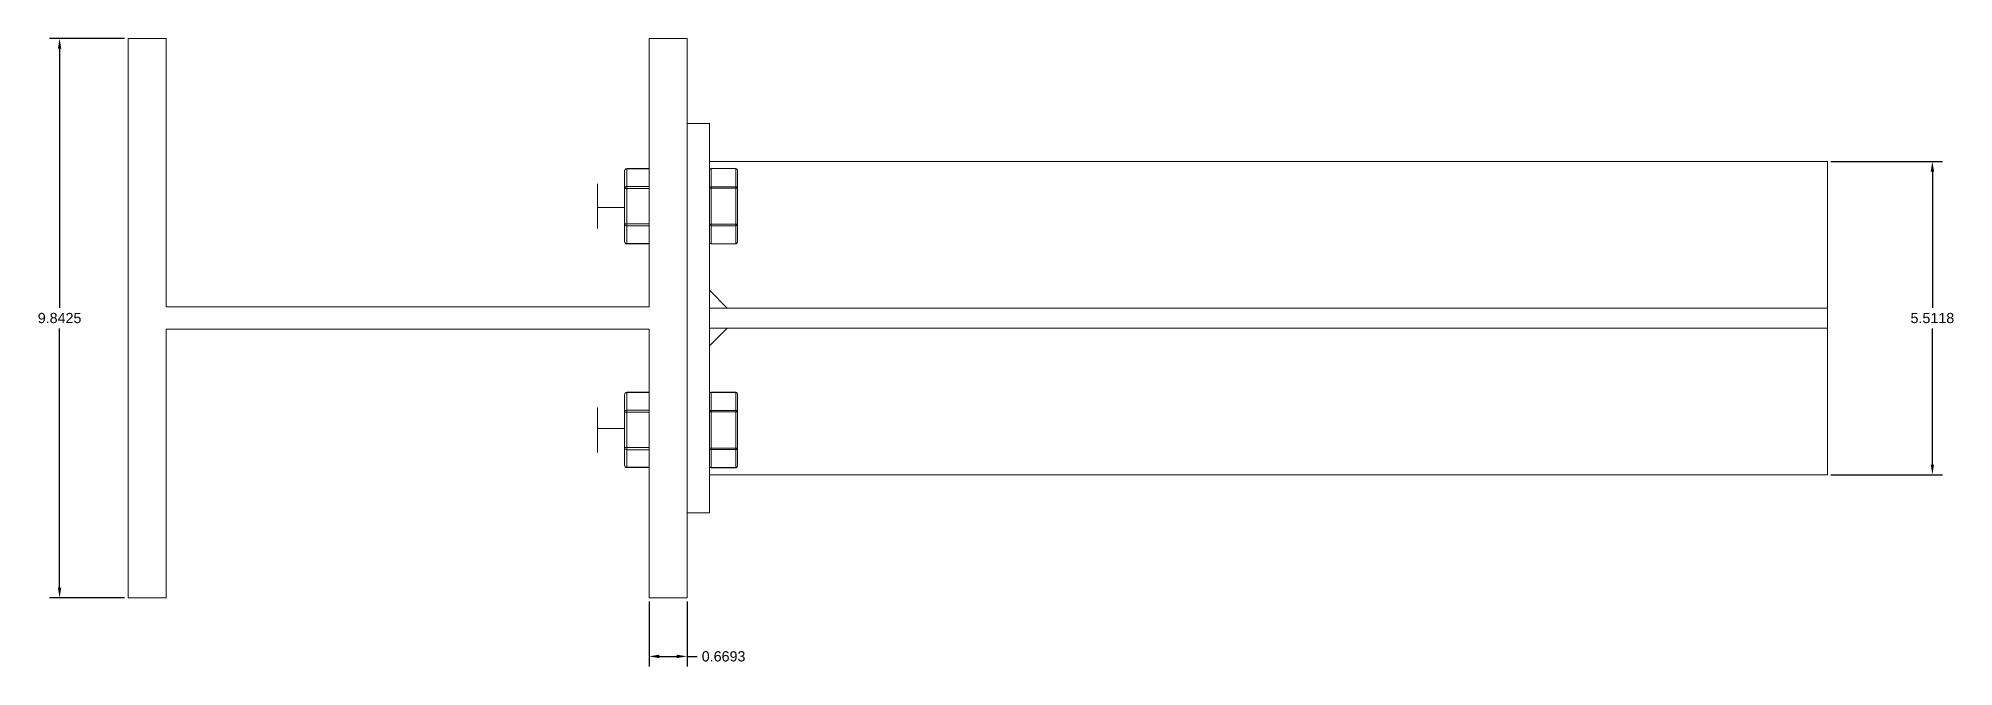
# Model space of a CAD drawing. Header units: inches. Extents: x 26.4 to 60.1, y -6.1 to 4.9.
import ezdxf

# ---------------------------------------------------------------- set-up
doc = ezdxf.new("R2010")
doc.units = ezdxf.units.IN
doc.header["$MEASUREMENT"] = 0
doc.styles.get("Standard").update_dxf_attribs({"font": 'arial.ttf'})
doc.dimstyles.get("Standard").update_dxf_attribs({"dimtxt": 0.18, "dimasz": 0.18, "dimexe": 0.18, "dimexo": 0.0625, "dimgap": 0.09, "dimtad": 0, "dimtih": 1, "dimtoh": 1, "dimdec": 4, "dimzin": 0, "dimdsep": 46, "dimtxsty": 'Standard', "dimcen": 0.09, "dimadec": 0, "dimazin": 0, "dimtfac": 1, "dimtdec": 4, "dimtofl": 0, "dimtmove": 0, "dimatfit": 3, "dimfxl": 1, "dimtolj": 1, "dimtzin": 0, "dimarcsym": 0})

# ---------------------------------------------------------------- blocks, each defined once
blk = doc.blocks.new('*D9')
at = {"color": 0, "lineweight": -2, "transparency": 16777216}
for p, q in [((57.922, 2.781), (59.888, 2.781)), ((59.708, 2.601), (59.708, 0.207)), ((59.708, -2.551), (59.708, -0.157)), ((57.922, -2.731), (59.888, -2.731))]:
    blk.add_line(p, q, dxfattribs=at)
at = {"color": 0, "transparency": 16777216}
for points in [[(59.678, 2.601), (59.738, 2.601), (59.708, 2.781)], [(59.678, -2.551), (59.738, -2.551), (59.708, -2.731)]]:
    blk.add_solid(points, dxfattribs=at)
at = {"layer": 'Defpoints', "color": 0, "transparency": 16777216}
for p in [(57.859, 2.781), (57.859, -2.731), (59.708, -2.731)]:
    blk.add_point(p, dxfattribs=at)
at = {"color": 0, "transparency": 16777216, "insert": (59.708, 0.025), "char_height": 0.18, "attachment_point": 5}
blk.add_mtext('\\A1;5.5118', dxfattribs=at)
blk = doc.blocks.new('*D10')
at = {"color": 0, "lineweight": -2, "transparency": 16777216}
for p, q in [((37.111, -4.959), (37.111, -6.107)), ((37.78, -4.959), (37.78, -6.107)), ((37.291, -5.927), (37.6, -5.927)), ((37.78, -5.927), (37.96, -5.927))]:
    blk.add_line(p, q, dxfattribs=at)
at = {"color": 0, "transparency": 16777216}
for points in [[(37.291, -5.897), (37.291, -5.957), (37.111, -5.927)], [(37.6, -5.897), (37.6, -5.957), (37.78, -5.927)]]:
    blk.add_solid(points, dxfattribs=at)
at = {"layer": 'Defpoints', "color": 0, "transparency": 16777216}
for p in [(37.111, -4.896), (37.78, -4.896), (37.78, -5.927)]:
    blk.add_point(p, dxfattribs=at)
at = {"color": 0, "transparency": 16777216, "insert": (38.424, -5.927), "char_height": 0.18, "attachment_point": 5}
blk.add_mtext('\\A1;0.6693', dxfattribs=at)
blk = doc.blocks.new('*D11')
at = {"color": 0, "lineweight": -2, "transparency": 16777216}
for p, q in [((27.875, 4.946), (26.552, 4.946)), ((26.732, 4.766), (26.732, 0.207)), ((26.732, -4.716), (26.732, -0.157)), ((27.875, -4.896), (26.552, -4.896))]:
    blk.add_line(p, q, dxfattribs=at)
at = {"color": 0, "transparency": 16777216}
for points in [[(26.702, 4.766), (26.762, 4.766), (26.732, 4.946)], [(26.702, -4.716), (26.762, -4.716), (26.732, -4.896)]]:
    blk.add_solid(points, dxfattribs=at)
at = {"layer": 'Defpoints', "color": 0, "transparency": 16777216}
for p in [(27.938, 4.946), (26.732, -4.896), (27.938, -4.896)]:
    blk.add_point(p, dxfattribs=at)
at = {"color": 0, "transparency": 16777216, "insert": (26.732, 0.025), "char_height": 0.18, "attachment_point": 5}
blk.add_mtext('\\A1;9.8425', dxfattribs=at)

msp = doc.modelspace()

# ---------------------------------------------------------------- linework, layer by layer
at = {"color": 0, "linetype": 'Continuous', "lineweight": 0}
for p, q in [((27.93779, 4.94639), (28.60708, 4.94639)), ((27.93779, -4.89613), (27.93779, 4.94639)), ((28.60708, 4.94639), (27.93779, 4.94639)), ((27.93779, 4.94639), (27.93779, -4.89613)), ((28.60708, 4.94639), (28.60708, 0.22198)), ((28.60708, 0.22198), (28.60708, 4.94639)), ((37.11101, 4.94639), (37.11101, 0.22198)), ((37.11101, 4.94639), (37.78031, 4.94639)), ((37.11101, 0.22198), (37.11101, 4.94639)), ((37.78031, 4.94639), (37.11101, 4.94639)), ((37.78031, 4.94639), (37.78031, -4.89613)), ((37.78031, -4.89613), (37.78031, 4.94639)), ((38.17401, 3.45032), (37.78031, 3.45032)), ((37.78031, 3.45032), (38.17401, 3.45032)), ((38.17794, 3.45032), (38.17401, 3.45032)), ((38.17401, 3.45032), (38.17794, 3.45032)), ((38.17401, 2.78103), (38.17401, 3.45032)), ((38.17401, 3.45032), (38.17401, 2.78103)), ((38.17401, -2.73078), (38.17401, 2.78103)), ((57.85905, 2.78103), (38.17401, 2.78103)), ((38.17401, -2.73078), (38.17401, 2.78103)), ((38.17401, 2.78103), (57.85905, 2.78103)), ((57.85905, 2.78103), (57.85905, -2.73078)), ((57.85905, -2.73078), (57.85905, 2.78103)), ((36.2055, 2.38733), (36.2055, 2.18343)), ((36.2055, 2.38733), (36.2055, 1.99363)), ((36.2055, 1.99363), (36.2055, 2.38733)), ((36.2055, 1.59993), (36.2055, 2.38733)), ((36.67991, 2.30428), (36.67991, 2.61492)), ((36.67991, 2.61492), (36.67991, 2.30428)), ((36.72148, 2.65092), (36.72148, 2.65649)), ((36.72148, 2.65649), (36.72148, 2.65092)), ((37.11101, 2.65649), (36.72148, 2.65649)), ((36.72148, 2.65092), (37.11101, 2.65092)), ((36.72148, 2.34028), (36.72148, 2.65092)), ((36.72148, 2.65092), (37.11101, 2.65092)), ((36.72148, 2.34028), (36.72148, 2.65092)), ((38.20295, 2.65456), (38.20295, 2.65844)), ((38.20295, 2.65844), (38.20295, 2.65456)), ((38.63718, 2.65844), (38.20295, 2.65844)), ((38.20295, 2.33663), (38.20295, 2.65456)), ((38.20295, 2.65456), (38.20295, 2.33663)), ((38.63718, 2.65456), (38.20295, 2.65456)), ((38.20295, 2.65456), (38.63718, 2.65456)), ((38.63718, 2.65456), (38.63718, 2.65844)), ((38.63718, 2.65844), (38.63718, 2.65456)), ((38.63718, 2.33663), (38.63718, 2.65456)), ((38.63718, 2.65456), (38.63718, 2.33663)), ((38.66613, 2.31156), (38.66613, 2.62949)), ((38.66613, 2.62949), (38.66613, 2.31156)), ((36.2055, 1.59993), (36.2055, 2.18343)), ((36.2055, 2.18343), (36.2055, 1.59993)), ((36.2055, 2.18343), (36.2055, 1.98248)), ((36.2055, 2.18343), (36.2055, 1.98248)), ((36.67991, 1.68298), (36.67991, 2.30428)), ((36.67991, 2.30428), (36.72148, 2.30428)), ((36.67991, 2.30428), (36.67991, 1.68298)), ((36.72148, 2.30428), (36.67991, 2.30428)), ((36.72148, 2.32457), (36.72148, 2.34028)), ((37.11101, 2.34028), (36.72148, 2.34028)), ((36.72148, 2.34028), (36.72148, 2.30428)), ((37.11101, 2.34028), (36.72148, 2.34028)), ((36.72148, 2.30428), (36.72148, 2.32457)), ((36.72148, 1.68298), (36.72148, 2.30428)), ((36.72148, 2.30428), (37.11101, 2.30428)), ((36.72148, 2.30428), (37.11101, 2.30428)), ((36.72148, 1.68298), (36.72148, 2.30428)), ((38.20295, 2.31156), (38.17401, 2.31156)), ((38.17401, 2.31156), (38.20295, 2.31156)), ((38.20295, 2.33663), (38.63718, 2.33663)), ((38.20295, 2.31156), (38.20295, 2.33663)), ((38.20295, 2.33663), (38.20295, 2.31156)), ((38.63718, 2.33663), (38.20295, 2.33663)), ((38.20295, 1.6757), (38.20295, 2.31156)), ((38.20295, 2.31156), (38.20295, 1.6757)), ((38.63718, 2.31156), (38.20295, 2.31156)), ((38.20295, 2.31156), (38.63718, 2.31156)), ((38.63718, 2.31156), (38.63718, 2.33663)), ((38.63718, 2.33663), (38.63718, 2.32224)), ((38.63718, 2.32224), (38.63718, 2.31156)), ((38.63718, 1.6757), (38.63718, 2.31156)), ((38.63718, 2.31156), (38.63718, 1.6757)), ((38.66613, 2.31156), (38.63718, 2.31156)), ((38.63718, 2.31156), (38.66613, 2.31156)), ((38.66613, 1.6757), (38.66613, 2.31156)), ((38.66613, 2.31156), (38.66613, 1.6757)), ((36.2055, 1.59993), (36.2055, 1.98248)), ((36.67991, 1.97012), (36.2055, 1.97012)), ((36.2055, 1.97012), (36.67991, 1.97012)), ((36.67991, 1.68298), (36.67991, 1.37234)), ((36.67991, 1.37234), (36.67991, 1.68298)), ((36.67991, 1.68298), (36.72148, 1.68298)), ((36.72148, 1.68298), (36.67991, 1.68298)), ((37.11101, 1.68298), (36.72148, 1.68298)), ((36.72148, 1.66666), (36.72148, 1.68298)), ((36.72148, 1.68298), (36.72148, 1.64698)), ((37.11101, 1.68298), (36.72148, 1.68298)), ((36.72148, 1.64698), (36.72148, 1.66666)), ((36.72148, 1.33634), (36.72148, 1.64698)), ((36.72148, 1.64698), (37.11101, 1.64698)), ((36.72148, 1.33634), (36.72148, 1.64698)), ((36.72148, 1.64698), (37.11101, 1.64698)), ((38.17401, 1.6757), (38.20295, 1.6757)), ((38.20295, 1.6757), (38.17401, 1.6757)), ((38.20295, 1.6757), (38.63718, 1.6757)), ((38.20295, 1.65063), (38.20295, 1.6757)), ((38.20295, 1.6757), (38.20295, 1.65063)), ((38.63718, 1.6757), (38.20295, 1.6757)), ((38.20295, 1.3327), (38.20295, 1.65063)), ((38.20295, 1.65063), (38.20295, 1.3327)), ((38.63718, 1.65063), (38.20295, 1.65063)), ((38.20295, 1.65063), (38.63718, 1.65063)), ((38.63718, 1.6757), (38.66613, 1.6757)), ((38.63718, 1.65063), (38.63718, 1.6757)), ((38.63718, 1.6757), (38.63718, 1.65552)), ((38.66613, 1.6757), (38.63718, 1.6757)), ((38.63718, 1.65552), (38.63718, 1.65063)), ((38.63718, 1.3327), (38.63718, 1.65063)), ((38.63718, 1.65063), (38.63718, 1.3327)), ((38.66613, 1.35777), (38.66613, 1.6757)), ((38.66613, 1.6757), (38.66613, 1.35777)), ((36.72148, 1.33153), (36.72148, 1.33634)), ((37.11101, 1.33634), (36.72148, 1.33634)), ((36.72148, 1.33634), (36.72148, 1.33077)), ((37.11101, 1.33634), (36.72148, 1.33634)), ((36.72148, 1.33077), (36.72148, 1.33153)), ((37.11101, 1.33077), (36.72148, 1.33077)), ((38.20295, 1.3327), (38.63718, 1.3327)), ((38.20295, 1.32882), (38.20295, 1.3327)), ((38.20295, 1.3327), (38.20295, 1.32882)), ((38.63718, 1.3327), (38.20295, 1.3327)), ((38.63718, 1.32882), (38.20295, 1.32882)), ((38.63718, 1.32882), (38.63718, 1.3327)), ((38.63718, 1.3327), (38.63718, 1.32882)), ((38.48897, 0.20032), (38.17401, 0.51528)), ((38.48897, 0.20032), (38.17401, 0.51528)), ((28.60708, 0.22198), (37.11101, 0.22198)), ((37.11101, 0.22198), (28.60708, 0.22198)), ((38.17401, 0.20032), (57.85905, 0.20032)), ((57.85905, 0.20032), (38.17401, 0.20032)), ((28.60708, -4.89613), (28.60708, -0.17172)), ((28.60708, -0.17172), (28.60708, -4.89613)), ((37.11101, -0.17172), (28.60708, -0.17172)), ((28.60708, -0.17172), (37.11101, -0.17172)), ((37.11101, -4.89613), (37.11101, -0.17172)), ((37.11101, -0.17172), (37.11101, -4.89613)), ((38.17401, -0.46503), (38.48897, -0.15007)), ((38.17401, -0.46503), (38.48897, -0.15007)), ((57.85905, -0.15007), (38.17401, -0.15007)), ((38.17401, -0.15007), (57.85905, -0.15007)), ((36.67991, -1.32209), (36.67991, -1.63273)), ((36.67991, -1.63273), (36.67991, -1.32209)), ((36.72148, -1.28052), (36.72148, -1.28609)), ((36.72148, -1.28127), (36.72148, -1.28052)), ((37.11101, -1.28052), (36.72148, -1.28052)), ((36.72148, -1.28609), (36.72148, -1.28127)), ((36.72148, -1.28609), (37.11101, -1.28609)), ((36.72148, -1.28609), (37.11101, -1.28609)), ((36.72148, -1.59673), (36.72148, -1.28609)), ((36.72148, -1.59673), (36.72148, -1.28609)), ((38.20295, -1.28244), (38.20295, -1.27856)), ((38.20295, -1.27856), (38.20295, -1.28244)), ((38.63718, -1.27856), (38.20295, -1.27856)), ((38.20295, -1.60038), (38.20295, -1.28244)), ((38.20295, -1.28244), (38.20295, -1.60038)), ((38.63718, -1.28244), (38.20295, -1.28244)), ((38.20295, -1.28244), (38.63718, -1.28244)), ((38.63718, -1.28244), (38.63718, -1.27856)), ((38.63718, -1.27856), (38.63718, -1.28244)), ((38.63718, -1.60038), (38.63718, -1.28244)), ((38.63718, -1.28244), (38.63718, -1.60038)), ((38.66613, -1.62545), (38.66613, -1.30751)), ((38.66613, -1.30751), (38.66613, -1.62545)), ((36.2055, -2.13317), (36.2055, -1.54968)), ((36.2055, -1.54968), (36.2055, -2.13317)), ((36.2055, -1.93223), (36.2055, -1.54968)), ((36.2055, -2.33708), (36.2055, -1.54968)), ((36.67991, -1.63273), (36.72148, -1.63273)), ((36.67991, -1.63273), (36.67991, -2.25402)), ((36.72148, -1.63273), (36.67991, -1.63273)), ((36.67991, -2.25402), (36.67991, -1.63273)), ((36.67991, -1.76534), (36.67991, -1.63273)), ((36.72148, -1.59673), (36.72148, -1.63273)), ((37.11101, -1.59673), (36.72148, -1.59673)), ((37.11101, -1.59673), (36.72148, -1.59673)), ((36.72148, -1.63273), (36.72148, -1.59673)), ((36.72148, -1.63273), (37.11101, -1.63273)), ((36.72148, -2.25402), (36.72148, -1.63273)), ((36.72148, -1.63273), (37.11101, -1.63273)), ((36.72148, -2.25402), (36.72148, -1.63273)), ((38.20295, -1.62545), (38.17401, -1.62545)), ((38.17401, -1.62545), (38.20295, -1.62545)), ((38.20295, -1.61694), (38.20295, -1.60038)), ((38.20295, -1.60038), (38.63718, -1.60038)), ((38.20295, -1.60038), (38.20295, -1.62545)), ((38.63718, -1.60038), (38.20295, -1.60038)), ((38.20295, -1.62545), (38.20295, -1.61694)), ((38.20295, -2.26131), (38.20295, -1.62545)), ((38.20295, -1.62545), (38.20295, -2.26131)), ((38.63718, -1.62545), (38.20295, -1.62545)), ((38.20295, -1.62545), (38.63718, -1.62545)), ((38.63718, -1.62545), (38.63718, -1.60038)), ((38.63718, -1.60038), (38.63718, -1.62545)), ((38.63718, -2.26131), (38.63718, -1.62545)), ((38.63718, -1.62545), (38.63718, -2.26131)), ((38.66613, -1.62545), (38.63718, -1.62545)), ((38.63718, -1.62545), (38.66613, -1.62545)), ((38.66613, -2.26131), (38.66613, -1.62545)), ((38.66613, -1.62545), (38.66613, -2.26131)), ((36.2055, -1.91987), (36.67991, -1.91987)), ((36.67991, -1.91987), (36.2055, -1.91987)), ((36.2055, -2.33708), (36.2055, -2.13317)), ((36.2055, -2.33708), (36.2055, -2.13317)), ((36.67991, -2.25402), (36.67991, -2.13317)), ((36.67991, -2.25402), (36.67991, -2.56467)), ((36.72148, -2.25402), (36.67991, -2.25402)), ((36.67991, -2.25402), (36.72148, -2.25402)), ((36.67991, -2.56467), (36.67991, -2.25402)), ((37.11101, -2.25402), (36.72148, -2.25402)), ((36.72148, -2.25402), (36.72148, -2.29002)), ((37.11101, -2.25402), (36.72148, -2.25402)), ((36.72148, -2.29002), (36.72148, -2.25402)), ((36.72148, -2.29002), (37.11101, -2.29002)), ((36.72148, -2.29002), (37.11101, -2.29002)), ((36.72148, -2.60067), (36.72148, -2.29002)), ((36.72148, -2.60067), (36.72148, -2.29002)), ((38.17401, -2.26131), (38.20295, -2.26131)), ((38.20295, -2.26131), (38.17401, -2.26131)), ((38.20295, -2.27861), (38.20295, -2.26131)), ((38.20295, -2.26131), (38.63718, -2.26131)), ((38.20295, -2.26131), (38.20295, -2.28638)), ((38.63718, -2.26131), (38.20295, -2.26131)), ((38.20295, -2.28638), (38.20295, -2.27861)), ((38.20295, -2.60431), (38.20295, -2.28638)), ((38.20295, -2.28638), (38.20295, -2.60431)), ((38.63718, -2.28638), (38.20295, -2.28638)), ((38.20295, -2.28638), (38.63718, -2.28638)), ((38.63718, -2.26131), (38.66613, -2.26131)), ((38.63718, -2.28638), (38.63718, -2.26131)), ((38.63718, -2.26131), (38.63718, -2.28638)), ((38.66613, -2.26131), (38.63718, -2.26131)), ((38.63718, -2.60431), (38.63718, -2.28638)), ((38.63718, -2.28638), (38.63718, -2.60431)), ((38.66613, -2.57924), (38.66613, -2.26131)), ((38.66613, -2.26131), (38.66613, -2.57924)), ((36.72148, -2.60067), (36.72148, -2.60624)), ((37.11101, -2.60067), (36.72148, -2.60067)), ((37.11101, -2.60067), (36.72148, -2.60067)), ((36.72148, -2.60624), (36.72148, -2.60067)), ((37.11101, -2.60624), (36.72148, -2.60624)), ((38.20295, -2.60431), (38.63718, -2.60431)), ((38.20295, -2.60819), (38.20295, -2.60431)), ((38.20295, -2.60431), (38.20295, -2.60819)), ((38.63718, -2.60431), (38.20295, -2.60431)), ((38.63718, -2.60819), (38.20295, -2.60819)), ((38.63718, -2.60819), (38.63718, -2.60431)), ((38.63718, -2.60431), (38.63718, -2.60819)), ((38.17401, -3.40007), (38.17401, -2.73078)), ((38.17401, -2.73078), (38.17401, -3.40007)), ((38.17401, -2.73078), (57.85905, -2.73078)), ((57.85905, -2.73078), (38.17401, -2.73078)), ((38.17401, -3.40007), (37.78031, -3.40007)), ((38.17401, -3.40007), (37.78031, -3.40007)), ((38.17794, -3.40007), (38.17401, -3.40007)), ((38.17401, -3.40007), (38.17794, -3.40007)), ((28.60708, -4.89613), (27.93779, -4.89613)), ((27.93779, -4.89613), (28.60708, -4.89613)), ((37.78031, -4.89613), (37.11101, -4.89613)), ((37.11101, -4.89613), (37.78031, -4.89613))]:
    msp.add_line(p, q, dxfattribs=at)
for centre, radius, start, end in [((38.17401, 3.45032), 0.00394, 270, 180), ((38.17401, 3.45032), 0.00394, 180, 212.794201), ((38.17401, 3.45032), 0.00394, 179.999997, 270.000017), ((38.17401, 3.45032), 0.00394, 212.794201, 270), ((36.72148, 2.61492), 0.04157, 90, 180), ((38.20295, 2.62949), 0.02895, 90, 180), ((38.63718, 2.62949), 0.02895, 0, 90), ((36.72148, 1.37234), 0.04157, 180, 270), ((38.20295, 1.35777), 0.02895, 180, 270), ((38.63718, 1.35777), 0.02895, 270, 0), ((36.72148, -1.32209), 0.04157, 90, 180), ((38.20295, -1.30751), 0.02895, 90, 180), ((38.63718, -1.30751), 0.02895, 360, 90), ((36.72148, -2.56467), 0.04157, 180, 270), ((38.20295, -2.57924), 0.02895, 180, 270), ((38.63718, -2.57924), 0.02895, 270, 0), ((38.17401, -3.40007), 0.00394, 180, 90), ((38.17401, -3.40007), 0.00394, 90, 180), ((38.17401, -3.40007), 0.00394, 147.205799, 180), ((38.17401, -3.40007), 0.00394, 90, 147.205799)]:
    msp.add_arc(centre, radius, start, end, dxfattribs=at)
for centre, major_axis, start_param, end_param in [((36.72148, 2.61492), (0.04157, 0), 1.57079633, 3.14159265), ((36.72148, 2.61492), (-0.04157, 0), 4.71238898, 6.28318531), ((38.20295, 2.62949), (-0.02895, 0), 4.71238898, 6.28318531), ((38.20295, 2.62949), (0.02895, 0), 1.57079633, 3.14159265), ((38.63718, 2.62949), (-0.02895, 0), 3.14159265, 4.71238898), ((38.63718, 2.62949), (0.02895, 0), 0, 1.57079633), ((36.72148, 2.30428), (-0.04157, 0), 4.71238898, 6.28318531), ((36.72148, 2.30428), (0.04157, 0), 1.57079633, 3.14159265), ((38.20295, 2.31156), (0.02895, 0), 1.57079633, 3.14159265), ((38.20295, 2.31156), (-0.02895, 0), 4.71238898, 6.28318531), ((38.63718, 2.31156), (0.02895, 0), 0, 1.57079633), ((38.63718, 2.31156), (-0.02895, 0), 3.14159265, 4.71238898), ((36.72148, 1.68298), (-0.04157, 0), 0, 1.57079633), ((36.72148, 1.68298), (0.04157, 0), 3.14159265, 4.71238898), ((36.72148, 1.37234), (0.04157, 0), 3.14159265, 4.71238898), ((36.72148, 1.37234), (-0.04157, 0), 0, 1.57079633), ((38.20295, 1.6757), (-0.02895, 0), 0, 1.57079633), ((38.20295, 1.6757), (0.02895, 0), 3.14159265, 4.71238898), ((38.20295, 1.35777), (0.02895, 0), 3.14159265, 4.71238898), ((38.20295, 1.35777), (-0.02895, 0), 0, 1.57079633), ((38.63718, 1.6757), (-0.02895, 0), 1.57079633, 3.14159265), ((38.63718, 1.6757), (0.02895, 0), 4.71238898, 6.28318531), ((38.63718, 1.35777), (0.02895, 0), 4.71238898, 6.28318531), ((38.63718, 1.35777), (-0.02895, 0), 1.57079633, 3.14159265), ((36.72148, -1.32209), (0.04157, 0), 1.57079633, 3.14159265), ((36.72148, -1.32209), (-0.04157, 0), 4.71238898, 6.28318531), ((38.20295, -1.30751), (-0.02895, 0), 4.71238898, 6.28318531), ((38.20295, -1.30751), (0.02895, 0), 1.57079633, 3.14159265), ((38.63718, -1.30751), (-0.02895, 0), 3.14159265, 4.71238898), ((38.63718, -1.30751), (0.02895, 0), 0, 1.57079633), ((36.72148, -1.63273), (-0.04157, 0), 4.71238898, 6.28318531), ((36.72148, -1.63273), (0.04157, 0), 1.57079633, 3.14159265), ((38.20295, -1.62545), (0.02895, 0), 1.57079633, 3.14159265), ((38.20295, -1.62545), (-0.02895, 0), 4.71238898, 6.28318531), ((38.63718, -1.62545), (0.02895, 0), 0, 1.57079633), ((38.63718, -1.62545), (-0.02895, 0), 3.14159265, 4.71238898), ((36.72148, -2.25402), (-0.04157, 0), 0, 1.57079633), ((36.72148, -2.25402), (0.04157, 0), 3.14159265, 4.71238898), ((38.20295, -2.26131), (-0.02895, 0), 0, 1.57079633), ((38.20295, -2.26131), (0.02895, 0), 3.14159265, 4.71238898), ((38.63718, -2.26131), (-0.02895, 0), 1.57079633, 3.14159265), ((38.63718, -2.26131), (0.02895, 0), 4.71238898, 6.28318531), ((36.72148, -2.56467), (-0.04157, 0), 0, 1.57079633), ((36.72148, -2.56467), (0.04157, 0), 3.14159265, 4.71238898), ((38.20295, -2.57924), (0.02895, 0), 3.14159265, 4.71238898), ((38.20295, -2.57924), (-0.02895, 0), 0, 1.57079633), ((38.63718, -2.57924), (0.02895, 0), 4.71238898, 6.28318531), ((38.63718, -2.57924), (-0.02895, 0), 1.57079633, 3.14159265)]:
    msp.add_ellipse(centre, major_axis=major_axis, ratio=0.8660254, start_param=start_param, end_param=end_param, dxfattribs=at)

# ---------------------------------------------------------------- dimensions: what is measured, and where the dimension line sits
for base, p1, p2, picture, middle in [((26.73221, -4.89613), (27.93779, 4.94639), (27.93779, -4.89613), '*D11', (26.73221, 0.02513)), ((59.70843, -2.73078), (57.85905, 2.78103), (57.85905, -2.73078), '*D9', (59.70843, 0.02513))]:
    dim = msp.add_linear_dim(base=base, p1=p1, p2=p2, angle=90, dimstyle='Standard')
    dim.commit()
    dim.dimension.update_dxf_attribs({"geometry": picture, "text_midpoint": middle})
dim = msp.add_linear_dim(base=(37.78031, -5.92743), p1=(37.11101, -4.89613), p2=(37.78031, -4.89613), dimstyle='Standard')
dim.commit()
dim.dimension.update_dxf_attribs({"geometry": '*D10', "text_midpoint": (38.42393, -5.92743)})

doc.saveas('drawing.dxf')
